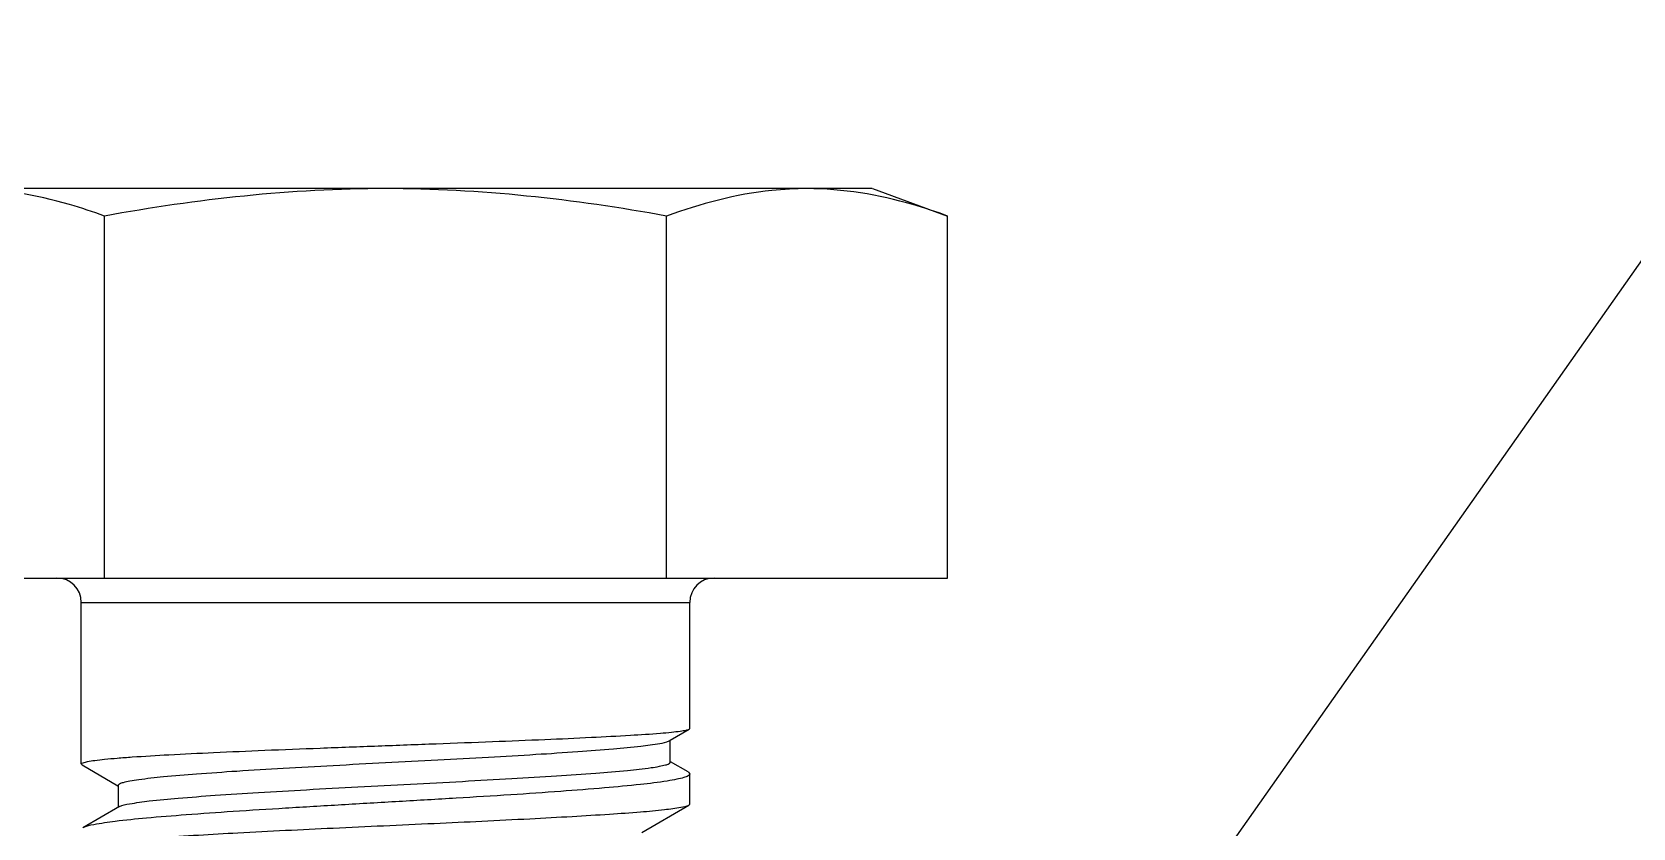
# Model space of a CAD drawing. Extents: x 27938 to 1042331, y -235042 to 1535213.
# Drawn here: x 732747.7 to 733053.3, y 769462.7 to 769614.7 of the extents above; entities that cross this region are included whole.
import ezdxf

# ---------------------------------------------------------------- set-up
doc = ezdxf.new("R2010")
doc.units = 0
doc.header["$LTSCALE"] = 1000
doc.header["$MEASUREMENT"] = 0
doc.styles.get("Standard").update_dxf_attribs({"font": 'gbenor.shx', "bigfont": 'gbcbig.shx'})
doc.dimstyles.get("Standard").update_dxf_attribs({"dimtxt": 0.18, "dimasz": 0.18, "dimexe": 0.18, "dimexo": 0.0625, "dimgap": 0.09, "dimtad": 0, "dimtih": 1, "dimtoh": 1, "dimdec": 4, "dimzin": 0, "dimdsep": 46, "dimtxsty": 'Standard', "dimcen": 0.09, "dimadec": 0, "dimazin": 0, "dimtfac": 1, "dimtdec": 4, "dimtofl": 0, "dimtmove": 0, "dimatfit": 3, "dimfxl": 1, "dimtolj": 1, "dimtzin": 0, "dimarcsym": 0})

msp = doc.modelspace()

# ---------------------------------------------------------------- linework, layer by layer
at = {"linetype": 'Continuous'}
for p, q in [((732908.09, 769584.79), (732722.24, 769584.79)), ((732908.1, 769584.79), (732922.47, 769579.56)), ((732761.52, 769510.45), (732761.52, 769579.56)), ((732868.82, 769510.45), (732868.82, 769579.56)), ((732922.47, 769510.45), (732922.47, 769579.56)), ((732707.86, 769510.45), (732922.47, 769510.45)), ((732757.09, 769474.97), (732757.09, 769505.81)), ((732757.09, 769474.97), (732757.09, 769505.81)), ((732757.09, 769505.81), (732873.25, 769505.81)), ((732873.25, 769481.75), (732873.25, 769505.81)), ((732873.25, 769481.75), (732873.25, 769505.81)), ((732869.31, 769479.41), (732869.52, 769479.53)), ((732869.52, 769479.53), (732873.14, 769481.63)), ((732869.52, 769475.3), (732869.52, 769479.53)), ((732873.14, 769481.63), (732873.25, 769481.75)), ((732757.09, 769474.97), (732757.09, 769474.99)), ((732757.22, 769474.81), (732757.09, 769474.97)), ((732757.22, 769474.81), (732764.09, 769470.82)), ((732869.58, 769475.39), (732869.52, 769475.42)), ((732872.93, 769473.44), (732869.58, 769475.39)), ((732872.93, 769473.44), (732873.25, 769473.07)), ((732764.09, 769470.82), (732764.15, 769470.79)), ((732764.15, 769470.92), (732764.15, 769466.69)), ((732873.25, 769467.32), (732873.25, 769473.07)), ((732873.25, 769467.32), (732873.25, 769473.07)), ((732864.11, 769461.91), (732873.08, 769467.13)), ((732873.08, 769467.13), (732873.25, 769467.32)), ((732764.37, 769466.82), (732757.36, 769462.75))]:
    msp.add_line(p, q, dxfattribs=at)
for centre, radius, start, end in [((732752.44, 769505.81), 4.65, 0, 90), ((732877.89, 769505.81), 4.65, 90, 180), ((732873.03, 769473.07), 0.216, 352.473, 359.9874)]:
    msp.add_arc(centre, radius, start, end, dxfattribs=at)
for points, knots in [([(732761.52, 769579.56), (732759.32, 769580.36), (732750.66, 769583.24), (732741.49, 769584.79), (732734.69, 769584.79)], [0, 0, 0, 0, 0.255699, 1, 1, 1, 1]), ([(732895.65, 769584.79), (732893.39, 769584.79), (732884.25, 769584.31), (732875.29, 769581.92), (732868.82, 769579.56)], [0, 0, 0, 0, 0.246322, 1, 1, 1, 1]), ([(732922.47, 769579.56), (732920.28, 769580.36), (732911.61, 769583.24), (732902.44, 769584.79), (732895.65, 769584.79)], [0, 0, 0, 0, 0.255699, 1, 1, 1, 1]), ([(732757.09, 769474.99), (732757.12, 769475.12), (732757.62, 769475.28), (732758.41, 769475.48), (732759.83, 769475.68), (732761.7, 769475.9), (732764.09, 769476.11), (732768.17, 769476.41), (732774.31, 769476.77), (732782.75, 769477.19), (732792.37, 769477.6), (732802.84, 769478.01), (732813.75, 769478.42), (732824.72, 769478.83), (732835.34, 769479.23), (732845.21, 769479.63), (732853.99, 769480.02), (732861.33, 769480.41), (732866.44, 769480.74), (732869.6, 769481.02), (732871.25, 769481.21), (732872.37, 769481.4), (732872.96, 769481.53), (732873.14, 769481.63)], [0, 0, 0, 0, 0.003381, 0.010986, 0.023001, 0.039366, 0.059948, 0.084568, 0.144999, 0.218466, 0.30228, 0.393369, 0.488398, 0.583881, 0.67631, 0.762298, 0.838693, 0.902698, 0.951975, 0.970513, 0.984751, 0.994586, 1, 1, 1, 1]), ([(732764.15, 769470.92), (732764.15, 769471.04), (732764.54, 769471.3), (732765.26, 769471.5), (732766.51, 769471.78), (732769.03, 769472.16), (732773.29, 769472.62), (732779.54, 769473.14), (732787.17, 769473.66), (732795.86, 769474.18), (732805.31, 769474.71), (732815.16, 769475.23), (732825.04, 769475.75), (732834.62, 769476.27), (732843.53, 769476.78), (732851.47, 769477.29), (732858.15, 769477.8), (732863.39, 769478.27), (732866.91, 769478.79), (732868.77, 769479.09), (732869.31, 769479.41)], [0, 0, 0, 0, 0.003478, 0.010905, 0.022714, 0.038888, 0.08377, 0.143931, 0.217105, 0.300546, 0.391147, 0.485568, 0.580364, 0.672117, 0.757557, 0.833683, 0.897862, 0.947927, 0.982266, 1, 1, 1, 1]), ([(732764.37, 769466.82), (732764.95, 769467.15), (732766.92, 769467.47), (732770.62, 769468.02), (732776.09, 769468.5), (732783.02, 769469.03), (732791.2, 769469.55), (732800.3, 769470.08), (732809.98, 769470.6), (732819.89, 769471.12), (732829.67, 769471.64), (732838.97, 769472.16), (732847.45, 769472.67), (732854.83, 769473.18), (732860.84, 769473.67), (732864.9, 769474.12), (732867.3, 769474.48), (732868.48, 769474.74), (732869.15, 769474.93), (732869.52, 769475.18), (732869.52, 769475.3)], [0, 0, 0, 0, 0.01879, 0.054986, 0.107411, 0.174108, 0.252565, 0.339846, 0.432717, 0.527771, 0.621558, 0.710715, 0.792084, 0.862827, 0.920523, 0.963255, 0.978576, 0.989732, 0.99673, 1, 1, 1, 1]), ([(732873.25, 769473.04), (732873.23, 769472.89), (732872.8, 769472.59), (732871.98, 769472.32), (732870.62, 769471.99), (732867.87, 769471.52), (732863.26, 769470.96), (732856.49, 769470.33), (732848.23, 769469.69), (732838.78, 769469.05), (732828.49, 769468.42), (732817.72, 769467.79), (732806.86, 769467.16), (732796.29, 769466.53), (732786.4, 769465.91), (732777.55, 769465.3), (732770.05, 769464.68), (732764.14, 769464.12), (732760.12, 769463.49), (732757.99, 769463.12), (732757.36, 769462.75)], [0, 0, 0, 0, 0.003886, 0.011519, 0.02334, 0.039356, 0.083514, 0.142565, 0.214445, 0.296599, 0.386099, 0.479746, 0.574189, 0.666041, 0.75202, 0.829053, 0.894388, 0.945711, 0.981256, 1, 1, 1, 1]), ([(732761.6, 769460), (732765.03, 769460.43), (732773.49, 769461.07), (732788.01, 769461.92), (732805.53, 769462.76), (732824.1, 769463.61), (732839.32, 769464.33), (732850.48, 769464.94), (732857.54, 769465.36), (732863.41, 769465.79), (732867.97, 769466.17), (732871.01, 769466.62), (732872.62, 769466.86), (732873.08, 769467.13)], [0, 0, 0, 0, 0.092558, 0.227667, 0.390531, 0.563263, 0.72685, 0.799502, 0.863318, 0.916535, 0.9577, 0.985721, 1, 1, 1, 1])]:
    msp.add_open_spline(points, degree=3, knots=knots, dxfattribs=at)
for points in [[(732815.17, 769584.79), (732797.2, 769584.79), (732779.19, 769582.78), (732761.52, 769579.56)], [(732868.82, 769579.56), (732851.14, 769582.78), (732833.14, 769584.79), (732815.17, 769584.79)]]:
    msp.add_open_spline(points, degree=3, dxfattribs=at)

# ---------------------------------------------------------------- leaders
msp.add_leader([(732873.25, 769312.98), (733889.42, 770756.28)], dimstyle='Standard', override={"dimgap": 20, "dimtad": 0})

doc.saveas('drawing.dxf')
